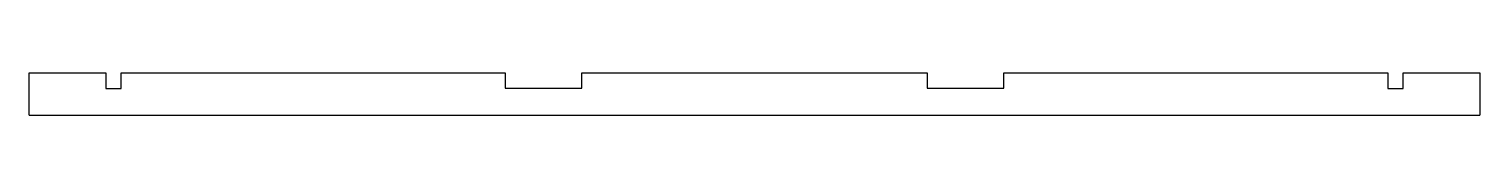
# Model space of a CAD drawing. Header units: millimetres. Extents: x 0 to 378, y 0 to 11.
import ezdxf

# ---------------------------------------------------------------- set-up
doc = ezdxf.new("R2010")
doc.units = ezdxf.units.MM
doc.layers.get('0').update_dxf_attribs({"linetype": 'CONTINUOUS'})

msp = doc.modelspace()

# ---------------------------------------------------------------- linework, layer by layer
for p, q in [((0, 0), (0, 11)), ((0, 11), (20, 11)), ((20, 11), (20, 6.95)), ((24.05, 6.95), (24.05, 11)), ((24.05, 11), (124.05, 11)), ((124.05, 11), (124.05, 7)), ((144.05, 7), (144.05, 11)), ((144.05, 11), (234.05, 11)), ((234.05, 11), (234.05, 7)), ((254.05, 7), (254.05, 11)), ((254.05, 11), (354.05, 11)), ((354.05, 11), (354.05, 6.95)), ((358.1, 6.95), (358.1, 11)), ((358.1, 11), (378.1, 11)), ((378.1, 11), (378.1, 0)), ((20, 6.95), (24.05, 6.95)), ((124.05, 7), (144.05, 7)), ((234.05, 7), (254.05, 7)), ((354.05, 6.95), (358.1, 6.95)), ((0, 0), (378.1, 0))]:
    msp.add_line(p, q)

doc.saveas('drawing.dxf')
